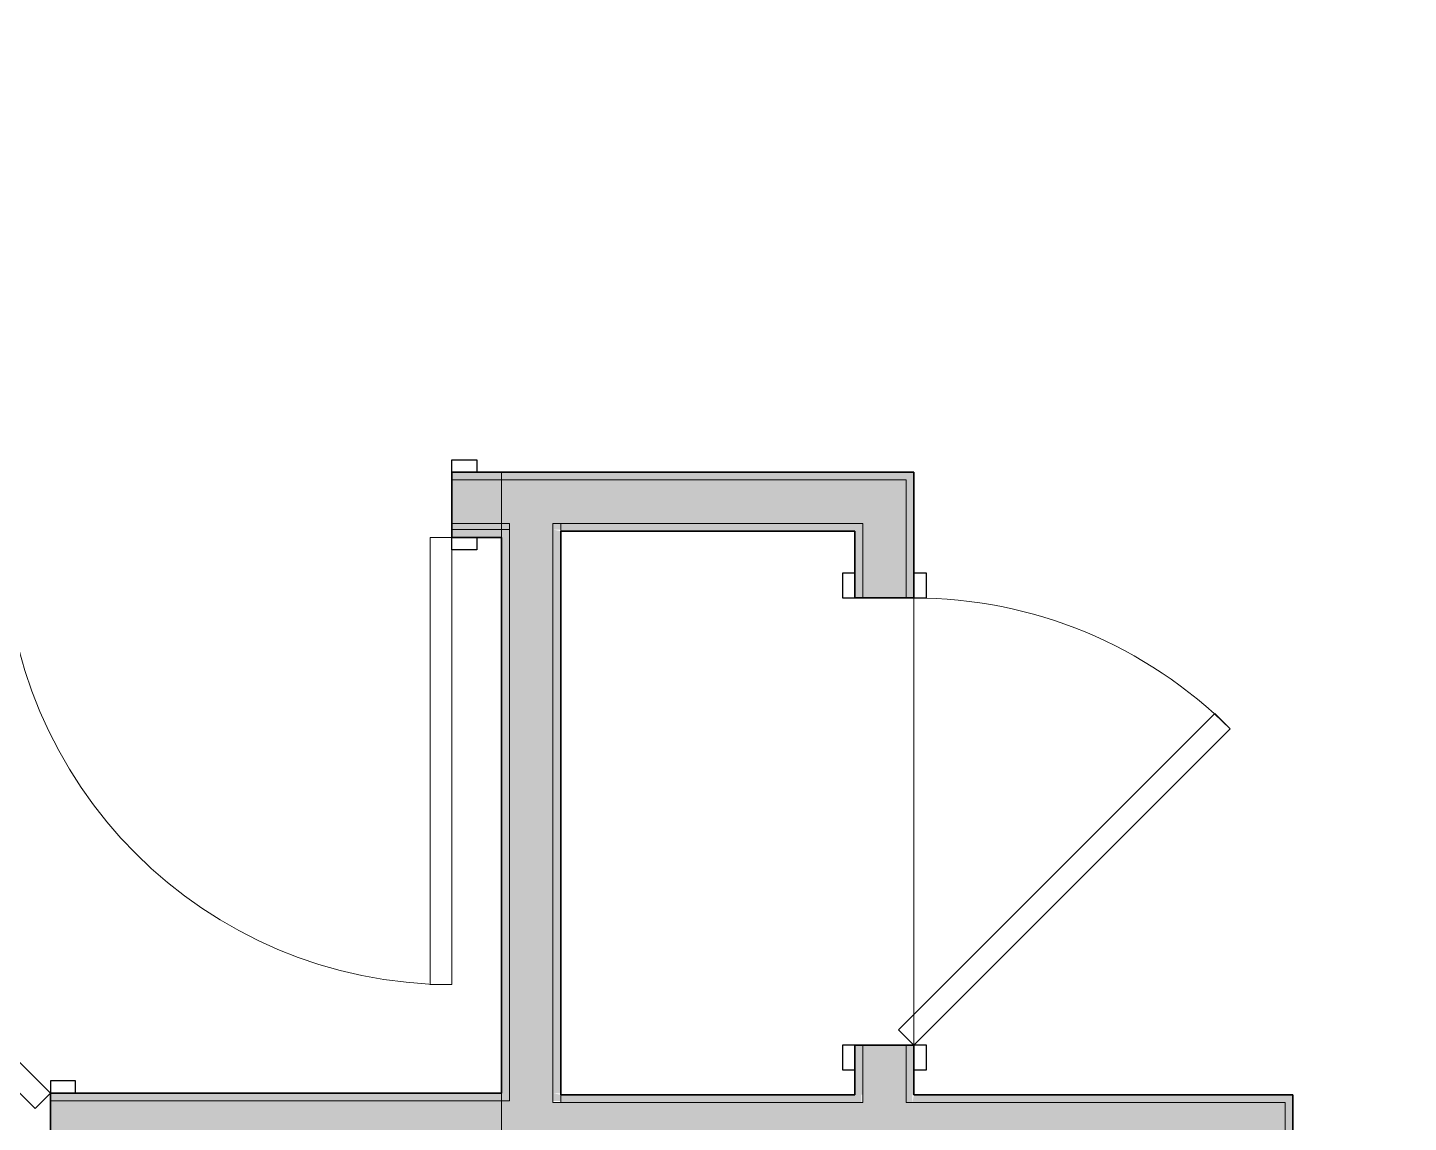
# Model space of a CAD drawing. Header units: inches. Extents: x 6 to 8416, y -388 to 6104.
# Drawn here: x 4309.6 to 4420.7, y 992.3 to 1080.5 of the extents above; entities that cross this region are included whole.
import ezdxf

# ---------------------------------------------------------------- set-up
doc = ezdxf.new("R2010")
doc.units = ezdxf.units.IN
doc.header["$MEASUREMENT"] = 0
for name, color, linetype, lineweight in [('A-DOOR', 31, 'Continuous', 18), ('A-DOOR-FRAM', 31, 'Continuous', 25), ('A-ROOM', 32, 'Continuous', 13), ('A-WALL', 113, 'Continuous', 25), ('A-WALL-PATT', 111, 'Continuous', 35), ('I-WALL', 2, 'Continuous', 25)]:
    doc.layers.add(name, color=color, linetype=linetype, lineweight=lineweight)

# ---------------------------------------------------------------- blocks, each defined once
blk = doc.blocks.new('Unit-Single-Flush-ICC ADA-AM - 36_ x 84_-NR _U-BA _ BATH_-6492505-LEVEL 3 - PLAN Copy 1 Copy 1')
at = {"layer": 'A-DOOR'}
for p, q in [((-8.69, 26.59), (-7.46, 27.83)), ((18, 2.37), (-7.46, 27.83)), ((16.76, 1.14), (-8.69, 26.59)), ((16.76, 1.14), (18, 2.37))]:
    blk.add_line(p, q, dxfattribs=at)
at = {"layer": 'A-DOOR', "lineweight": 9}
blk.add_arc((18, 2.37), 36, 135, 180, dxfattribs=at)
at = {"layer": 'A-DOOR-FRAM'}
for p, q in [((-18, 3.37), (-20, 3.37)), ((-20, 3.37), (-20, 2.37)), ((-18, 2.37), (-18, 3.37)), ((20, 3.37), (18, 3.37)), ((18, 3.37), (18, 2.37)), ((20, 2.37), (20, 3.37)), ((-20, 2.37), (-18, 2.37)), ((18, 2.37), (20, 2.37)), ((-18, -2.38), (-20, -2.38)), ((-20, -2.38), (-20, -3.38)), ((-18, -3.38), (-18, -2.38)), ((20, -2.38), (18, -2.38)), ((18, -2.38), (18, -3.38)), ((20, -3.38), (20, -2.38)), ((-20, -3.38), (-18, -3.38)), ((18, -3.38), (20, -3.38))]:
    blk.add_line(p, q, dxfattribs=at)
at = {"layer": 'A-DOOR-FRAM', "lineweight": 18}
for p, q in [((-18, 3.37), (-20, 3.37)), ((-20, 3.37), (-20, 2.37)), ((-18, 3.37), (-18, 2.37)), ((20, 3.37), (18, 3.37)), ((18, 3.37), (18, 2.37)), ((20, 3.37), (20, 2.37)), ((-20, 2.37), (-18, 2.37)), ((18, 2.37), (20, 2.37)), ((-20, -3.38), (-20, -2.38)), ((-18, -2.38), (-20, -2.38)), ((-18, -3.38), (-18, -2.38)), ((18, -3.38), (18, -2.38)), ((20, -2.38), (18, -2.38)), ((20, -3.38), (20, -2.38)), ((-20, -3.38), (-18, -3.38)), ((18, -3.38), (20, -3.38))]:
    blk.add_line(p, q, dxfattribs=at)
blk = doc.blocks.new('Unit-Single-Flush-ICC ADA-AM - 36_ x 84_-NR _U-BE _ BED_-20308372-LEVEL 3 - PLAN Copy 1 Copy 1')
at = {"layer": 'A-DOOR'}
for p, q in [((16.25, -2.63), (18, -2.63)), ((16.25, -2.63), (16.25, -38.63)), ((18, -2.63), (18, -38.63)), ((16.25, -38.63), (18, -38.63))]:
    blk.add_line(p, q, dxfattribs=at)
at = {"layer": 'A-DOOR', "lineweight": 9}
blk.add_arc((18, -2.63), 36, 180, 270, dxfattribs=at)
at = {"layer": 'A-DOOR-FRAM'}
for p, q in [((-20, 2.63), (-20, 3.63)), ((-20, 3.63), (-18, 3.63)), ((-18, 3.63), (-18, 2.63)), ((18, 2.63), (18, 3.63)), ((18, 3.63), (20, 3.63)), ((20, 3.63), (20, 2.63)), ((-18, 2.63), (-20, 2.63)), ((20, 2.63), (18, 2.63)), ((-20, -2.63), (-18, -2.63)), ((-20, -3.62), (-20, -2.63)), ((-18, -2.63), (-18, -3.62)), ((18, -2.63), (20, -2.63)), ((18, -3.62), (18, -2.63)), ((20, -2.63), (20, -3.62)), ((-18, -3.62), (-20, -3.62)), ((20, -3.62), (18, -3.62))]:
    blk.add_line(p, q, dxfattribs=at)
at = {"layer": 'A-DOOR-FRAM', "lineweight": 18}
for p, q in [((-20, 3.63), (-18, 3.63)), ((-20, 3.63), (-20, 2.63)), ((-18, 3.63), (-18, 2.63)), ((18, 3.63), (20, 3.63)), ((18, 3.63), (18, 2.63)), ((20, 3.63), (20, 2.63)), ((-18, 2.63), (-20, 2.63)), ((20, 2.63), (18, 2.63)), ((-20, -3.62), (-20, -2.63)), ((-20, -2.63), (-18, -2.63)), ((-18, -3.62), (-18, -2.63)), ((18, -3.62), (18, -2.63)), ((18, -2.63), (20, -2.63)), ((20, -3.62), (20, -2.63)), ((-18, -3.62), (-20, -3.62)), ((20, -3.62), (18, -3.62))]:
    blk.add_line(p, q, dxfattribs=at)
blk = doc.blocks.new('Unit-Single-Flush-ICC ADA-AM - 36_ x 84_-NR _U-C2 _ CLOSET_-V783-LEVEL 3 - PLAN Copy 1 Copy 1')
at = {"layer": 'A-DOOR'}
for p, q in [((-8.69, 26.59), (-7.46, 27.83)), ((18, 2.37), (-7.46, 27.83)), ((16.76, 1.14), (-8.69, 26.59)), ((16.76, 1.14), (18, 2.37))]:
    blk.add_line(p, q, dxfattribs=at)
at = {"layer": 'A-DOOR', "lineweight": 9}
blk.add_arc((18, 2.37), 36, 135, 180, dxfattribs=at)
at = {"layer": 'A-DOOR-FRAM'}
for p, q in [((-18, 3.37), (-20, 3.37)), ((-20, 3.37), (-20, 2.37)), ((-18, 2.37), (-18, 3.37)), ((20, 3.37), (18, 3.37)), ((18, 3.37), (18, 2.37)), ((20, 2.37), (20, 3.37)), ((-20, 2.37), (-18, 2.37)), ((18, 2.37), (20, 2.37)), ((-18, -2.38), (-20, -2.38)), ((-20, -2.38), (-20, -3.38)), ((-18, -3.38), (-18, -2.38)), ((20, -2.38), (18, -2.38)), ((18, -2.38), (18, -3.38)), ((20, -3.38), (20, -2.38)), ((-20, -3.38), (-18, -3.38)), ((18, -3.38), (20, -3.38))]:
    blk.add_line(p, q, dxfattribs=at)
at = {"layer": 'A-DOOR-FRAM', "lineweight": 18}
for p, q in [((-18, 3.37), (-20, 3.37)), ((-20, 3.37), (-20, 2.37)), ((-18, 3.37), (-18, 2.37)), ((20, 3.37), (18, 3.37)), ((18, 3.37), (18, 2.37)), ((20, 3.37), (20, 2.37)), ((-20, 2.37), (-18, 2.37)), ((18, 2.37), (20, 2.37)), ((-20, -3.38), (-20, -2.38)), ((-18, -2.38), (-20, -2.38)), ((-18, -3.38), (-18, -2.38)), ((18, -3.38), (18, -2.38)), ((20, -2.38), (18, -2.38)), ((20, -3.38), (20, -2.38)), ((-20, -3.38), (-18, -3.38)), ((18, -3.38), (20, -3.38))]:
    blk.add_line(p, q, dxfattribs=at)

msp = doc.modelspace()

# ---------------------------------------------------------------- hatches: boundary and pattern name
at = {"layer": 'A-WALL-PATT', "transparency": 33554560}
h = msp.add_hatch(color=10, dxfattribs=at)
h.paths.add_polyline_path([(4351.85283733, 1044.06077679), (4352.47783733, 1044.06077679), (4352.47783733, 1044.68577679), (4343.72783733, 1044.68577679), (4343.72783733, 1044.06077679)])
h.paths.add_polyline_path([(4307.72783733, 1044.06077679), (4307.72783733, 1044.68577679), (4206.79033733, 1044.68577679), (4206.79033733, 1044.06077679), (4274.79053685, 1044.06077679)])
h.paths.add_polyline_path([(4203.29033733, 1044.06077679), (4203.29033733, 1044.68577679), (4139.04033733, 1044.68577679), (4139.04033733, 1044.06077679), (4139.82053685, 1044.06077679)])
msp.add_hatch(color=10, dxfattribs=at).paths.add_polyline_path([(4380.29033733, 1044.06077679), (4380.91533733, 1044.06077679), (4380.91533733, 1044.68577679), (4352.47783733, 1044.68577679), (4352.47783733, 1044.06077679)])
h = msp.add_hatch(color=10, dxfattribs=at)
h.paths.add_polyline_path([(4380.29033733, 994.56077679), (4380.91533733, 994.56077679), (4380.91533733, 998.56077679), (4380.29033733, 998.56077679)])
h.paths.add_polyline_path([(4380.29033733, 1034.56077679), (4380.91533733, 1034.56077679), (4380.91533733, 1044.06077679), (4380.29033733, 1044.06077679), (4380.29033733, 1039.65456081)])
h = msp.add_hatch(color=10, dxfattribs=at)
h.paths.add_polyline_path([(4348.35283733, 1040.06077679), (4348.35283733, 1040.56077679), (4343.72783733, 1040.56077679), (4343.72783733, 1040.06077679)])
h.paths.add_polyline_path([(4307.72783733, 1040.06077679), (4307.72783733, 1040.56077679), (4139.04033733, 1040.56077679), (4139.04033733, 1040.06077679), (4274.79053685, 1040.06077679)])
h = msp.add_hatch(color=10, dxfattribs=at)
h.paths.add_polyline_path([(4352.47783733, 994.06077679), (4352.47783733, 994.56077679), (4351.85283733, 994.68577679), (4351.85283733, 994.06077679)])
h.paths.add_polyline_path([(4351.85283733, 1040.06077679), (4352.47783733, 1040.06077679), (4352.47783733, 1040.56077679), (4351.85283733, 1040.56077679)])
h.paths.add_polyline_path([(4351.85283733, 994.68577679), (4352.47783733, 994.68577679), (4352.47783733, 1039.93577679), (4351.85283733, 1040.06077679), (4351.85283733, 1000.29106081)])
at = {"layer": 'A-WALL-PATT', "lineweight": 25, "transparency": 33554560}
for points in [[(4376.16533733, 1039.93577679), (4376.79033733, 1039.93577679), (4376.79033733, 1040.56077679), (4352.47783733, 1040.56077679), (4352.47783733, 1039.93577679)], [(4348.35283733, 994.68577679), (4348.35283733, 1039.43577679), (4347.72783733, 1039.43577679), (4347.72783733, 994.68577679)], [(4407.29033733, 993.93577679), (4410.79033733, 993.93577679), (4410.79033733, 994.56077679), (4381.41533733, 994.56077679), (4381.41533733, 993.93577679), (4406.66533733, 993.93577679)]]:
    msp.add_hatch(color=10, dxfattribs=at).paths.add_polyline_path(points)
h = msp.add_hatch(color=10, dxfattribs=at)
h.paths.add_polyline_path([(4347.72783733, 1039.43577679), (4348.35283733, 1039.43577679), (4348.35283733, 1040.06077679), (4343.72783733, 1040.06077679), (4343.72783733, 1039.43577679)])
h.paths.add_polyline_path([(4307.72783733, 1039.43577679), (4307.72783733, 1040.06077679), (4139.04033733, 1040.06077679), (4139.04033733, 1039.43577679), (4274.79053685, 1039.43577679)])
h = msp.add_hatch(color=10, dxfattribs=at)
h.paths.add_polyline_path([(4376.16533733, 994.56077679), (4376.79033733, 994.56077679), (4376.79033733, 998.56077679), (4376.16533733, 998.56077679)])
h.paths.add_polyline_path([(4376.16533733, 1034.56077679), (4376.79033733, 1034.56077679), (4376.79033733, 1039.93577679), (4376.16533733, 1039.93577679), (4376.16533733, 1039.65456081)])
h = msp.add_hatch(color=10, dxfattribs=at)
h.paths.add_polyline_path([(4342.27553685, 994.06077679), (4348.35283733, 994.06077679), (4348.35283733, 994.68577679), (4311.41533733, 994.68577679), (4311.41533733, 994.06077679), (4325.40428685, 994.06077679)])
h.paths.add_polyline_path([(4275.41533733, 994.06077679), (4275.41533733, 994.68577679), (4238.54033733, 994.68577679), (4238.54033733, 994.06077679), (4274.79053685, 994.06077679)])
at = {"layer": 'A-WALL-PATT', "transparency": 33554560}
h = msp.add_hatch(color=10, dxfattribs=at)
h.paths.add_polyline_path([(4352.47783733, 993.93577679), (4376.66533733, 993.93577679), (4376.66533733, 994.56077679), (4352.47783733, 994.56077679), (4352.47783733, 994.06077679)])
h.paths.add_polyline_path([(4380.79033733, 993.93577679), (4380.79033733, 994.56077679), (4380.29033733, 994.56077679), (4380.29033733, 993.93577679)])
h = msp.add_hatch(color=10, dxfattribs=at)
h.paths.add_polyline_path([(4380.79033733, 925.81077679), (4381.41533733, 925.81077679), (4381.41533733, 990.43577679), (4380.79033733, 990.43577679), (4380.79033733, 941.24581081)])
h.paths.add_polyline_path([(4381.41533733, 993.93577679), (4381.41533733, 994.56077679), (4380.91533733, 994.56077679), (4380.79033733, 993.93577679)])
h = msp.add_hatch(color=10, dxfattribs=at)
h.paths.add_polyline_path([(4411.41533733, 925.81077679), (4411.41533733, 928.81077679), (4410.79033733, 928.81077679), (4410.79033733, 925.81077679)])
h.paths.add_polyline_path([(4410.79033733, 984.81077679), (4411.41533733, 984.81077679), (4411.41533733, 994.56077679), (4410.79033733, 994.56077679), (4410.79033733, 993.93577679)])
at = {"layer": 'I-WALL', "transparency": 33554560}
h = msp.add_hatch(color=10, dxfattribs=at)
h.paths.add_polyline_path([(4351.85283733, 1040.56077679), (4351.85283733, 1044.06077679), (4343.72783733, 1044.06077679), (4343.72783733, 1040.56077679), (4348.35283733, 1040.56077679)])
h.paths.add_polyline_path([(4307.72783733, 1040.56077679), (4307.72783733, 1044.06077679), (4139.04033733, 1044.06077679), (4139.04033733, 1040.56077679), (4274.79053685, 1040.56077679)])
for points in [[(4376.79033733, 1040.56077679), (4380.29033733, 1040.56077679), (4380.29033733, 1044.06077679), (4351.85283733, 1044.06077679), (4351.85283733, 1040.56077679), (4352.47783733, 1040.56077679)], [(4348.35283733, 994.06077679), (4351.85283733, 994.06077679), (4351.85283733, 1040.56077679), (4348.35283733, 1040.56077679), (4348.35283733, 994.68577679)], [(4376.01803685, 990.43577679), (4377.29033733, 990.45018581), (4377.29033733, 993.93577679), (4351.85283733, 993.93577679), (4351.85283733, 990.56077679), (4352.47783733, 990.43577679), (4359.14678685, 990.43577679)], [(4380.79033733, 925.81077679), (4380.79033733, 993.93577679), (4377.29033733, 993.93577679), (4377.29033733, 925.81077679)], [(4407.29033733, 990.43577679), (4407.29033733, 993.93577679), (4380.79033733, 993.93577679), (4380.79033733, 990.43577679), (4406.66533733, 990.43577679)]]:
    msp.add_hatch(color=10, dxfattribs=at).paths.add_polyline_path(points)
h = msp.add_hatch(color=10, dxfattribs=at)
h.paths.add_polyline_path([(4377.29033733, 993.93577679), (4380.29033733, 993.93577679), (4380.29033733, 998.56077679), (4376.79033733, 998.56077679), (4376.79033733, 993.93577679)])
h.paths.add_polyline_path([(4380.29033733, 1034.56077679), (4380.29033733, 1040.56077679), (4376.79033733, 1040.56077679), (4376.79033733, 1034.56077679)])
h = msp.add_hatch(color=10, dxfattribs=at)
h.paths.add_polyline_path([(4342.27553685, 990.56077679), (4351.85283733, 990.56077679), (4351.85283733, 994.06077679), (4311.41533733, 994.06077679), (4311.41533733, 990.56077679), (4325.40428685, 990.56077679)])
h.paths.add_polyline_path([(4267.29033733, 990.56077679), (4275.41533733, 990.56077679), (4275.41533733, 994.06077679), (4242.04033733, 994.06077679), (4242.04033733, 990.56077679), (4242.66533733, 990.56077679)])
h = msp.add_hatch(color=10, dxfattribs=at)
h.paths.add_polyline_path([(4407.29033733, 925.81077679), (4410.79033733, 925.81077679), (4410.79033733, 928.81077679), (4407.29033733, 928.81077679)])
h.paths.add_polyline_path([(4410.79033733, 984.81077679), (4410.79033733, 993.93577679), (4407.29033733, 993.93577679), (4407.29033733, 984.81077679), (4409.76053685, 984.81077679)])

# ---------------------------------------------------------------- linework, layer by layer
at = {"layer": 'A-ROOM', "lineweight": 9, "flags": 128}
msp.add_lwpolyline([(4785.54033733, 1328.31077679), (4139.04033733, 1328.31077679), (4139.04033733, 1092.68577679), (4205.04033733, 1092.68577679), (4205.04033733, 1087.93577679), (4139.04033733, 1087.93577679), (4139.04033733, 926.31077679), (4376.66533733, 926.31077679), (4376.66533733, 989.81077679), (4352.54064332, 989.81077679), (4347.72783733, 989.81077679), (4347.72783733, 994.62358278), (4347.72783733, 1039.87297079), (4347.72783733, 1044.68577679), (4352.54064332, 1044.68577679), (4380.91533733, 1044.68577679), (4380.91533733, 994.56077679), (4411.41533733, 994.56077679), (4411.41533733, 926.37358278), (4411.41533733, 925.81077679), (4495.79033733, 925.81077679)], dxfattribs=at)
at = {"layer": 'A-WALL', "lineweight": 9}
for p, q in [((4380.29033733, 1044.06077679), (4343.72783733, 1044.06077679)), ((4380.29033733, 1034.56077679), (4380.29033733, 1044.06077679)), ((4348.35283733, 1040.56077679), (4343.72783733, 1040.56077679)), ((4348.35283733, 1040.56077679), (4348.35283733, 994.06077679)), ((4351.85283733, 993.93577679), (4351.85283733, 1040.56077679)), ((4376.79033733, 1040.56077679), (4351.85283733, 1040.56077679)), ((4352.47783733, 1040.56077679), (4352.47783733, 1039.93577679)), ((4376.79033733, 1034.56077679), (4376.79033733, 1040.56077679)), ((4348.35283733, 1040.06077679), (4343.72783733, 1040.06077679)), ((4376.79033733, 993.93577679), (4376.79033733, 998.56077679)), ((4380.29033733, 993.93577679), (4380.29033733, 998.56077679)), ((4311.41533733, 994.06077679), (4348.35283733, 994.06077679)), ((4376.79033733, 993.93577679), (4351.85283733, 993.93577679)), ((4352.47783733, 994.56077679), (4352.47783733, 993.93577679)), ((4380.29033733, 993.93577679), (4410.79033733, 993.93577679)), ((4410.79033733, 984.81077679), (4410.79033733, 993.93577679))]:
    msp.add_line(p, q, dxfattribs=at)
at = {"layer": 'I-WALL', "lineweight": 35}
for p, q in [((4343.72783733, 1044.68577679), (4343.72783733, 1039.43577679)), ((4380.91533733, 1044.68577679), (4343.72783733, 1044.68577679)), ((4380.91533733, 1034.56077679), (4380.91533733, 1044.68577679)), ((4343.72783733, 1039.43577679), (4347.72783733, 1039.43577679)), ((4347.72783733, 1039.43577679), (4347.72783733, 994.68577679)), ((4352.47783733, 994.56077679), (4352.47783733, 1039.93577679)), ((4352.47783733, 1039.93577679), (4376.16533733, 1039.93577679)), ((4376.16533733, 1039.93577679), (4376.16533733, 1034.56077679)), ((4376.16533733, 1034.56077679), (4380.91533733, 1034.56077679)), ((4376.16533733, 998.56077679), (4376.16533733, 994.56077679)), ((4380.91533733, 998.56077679), (4376.16533733, 998.56077679)), ((4380.91533733, 994.56077679), (4380.91533733, 998.56077679)), ((4347.72783733, 994.68577679), (4311.41533733, 994.68577679)), ((4311.41533733, 994.68577679), (4311.41533733, 989.93577679)), ((4376.16533733, 994.56077679), (4352.47783733, 994.56077679)), ((4411.41533733, 994.56077679), (4380.91533733, 994.56077679)), ((4411.41533733, 984.81077679), (4411.41533733, 994.56077679))]:
    msp.add_line(p, q, dxfattribs=at)

# ---------------------------------------------------------------- block references
at = {"layer": 'A-DOOR'}
for name, p in [('Unit-Single-Flush-ICC ADA-AM - 36_ x 84_-NR _U-BE _ BED_-20308372-LEVEL 3 - PLAN Copy 1 Copy 1', (4325.72783733, 1042.06077679)), ('Unit-Single-Flush-ICC ADA-AM - 36_ x 84_-NR _U-BA _ BATH_-6492505-LEVEL 3 - PLAN Copy 1 Copy 1', (4293.41533733, 992.31077679))]:
    msp.add_blockref(name, p, dxfattribs=at)
at = {"layer": 'A-DOOR', "rotation": 269.9999999999998}
msp.add_blockref('Unit-Single-Flush-ICC ADA-AM - 36_ x 84_-NR _U-C2 _ CLOSET_-V783-LEVEL 3 - PLAN Copy 1 Copy 1', (4378.54033733, 1016.56077679), dxfattribs=at)

doc.saveas('drawing.dxf')
